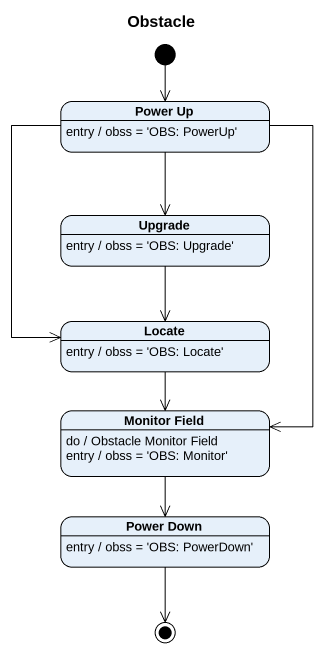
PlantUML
@startuml
title Obstacle
hide empty description
state "Power Up" as Power_Up
Power_Up : entry / obss = 'OBS: PowerUp'
state Upgrade
Upgrade : entry / obss = 'OBS: Upgrade'
state Locate
Locate : entry / obss = 'OBS: Locate'
state "Monitor Field" as Monitor_Field
Monitor_Field : do / Obstacle Monitor Field
Monitor_Field : entry / obss = 'OBS: Monitor'
state "Power Down" as Power_Down
Power_Down : entry / obss = 'OBS: PowerDown'
[*] --> Power_Up
Power_Up --> Upgrade
Power_Up --> Locate
Power_Up --> Monitor_Field
Upgrade --> Locate
Locate --> Monitor_Field
Monitor_Field --> Power_Down
Power_Down --> [*]
@enduml
